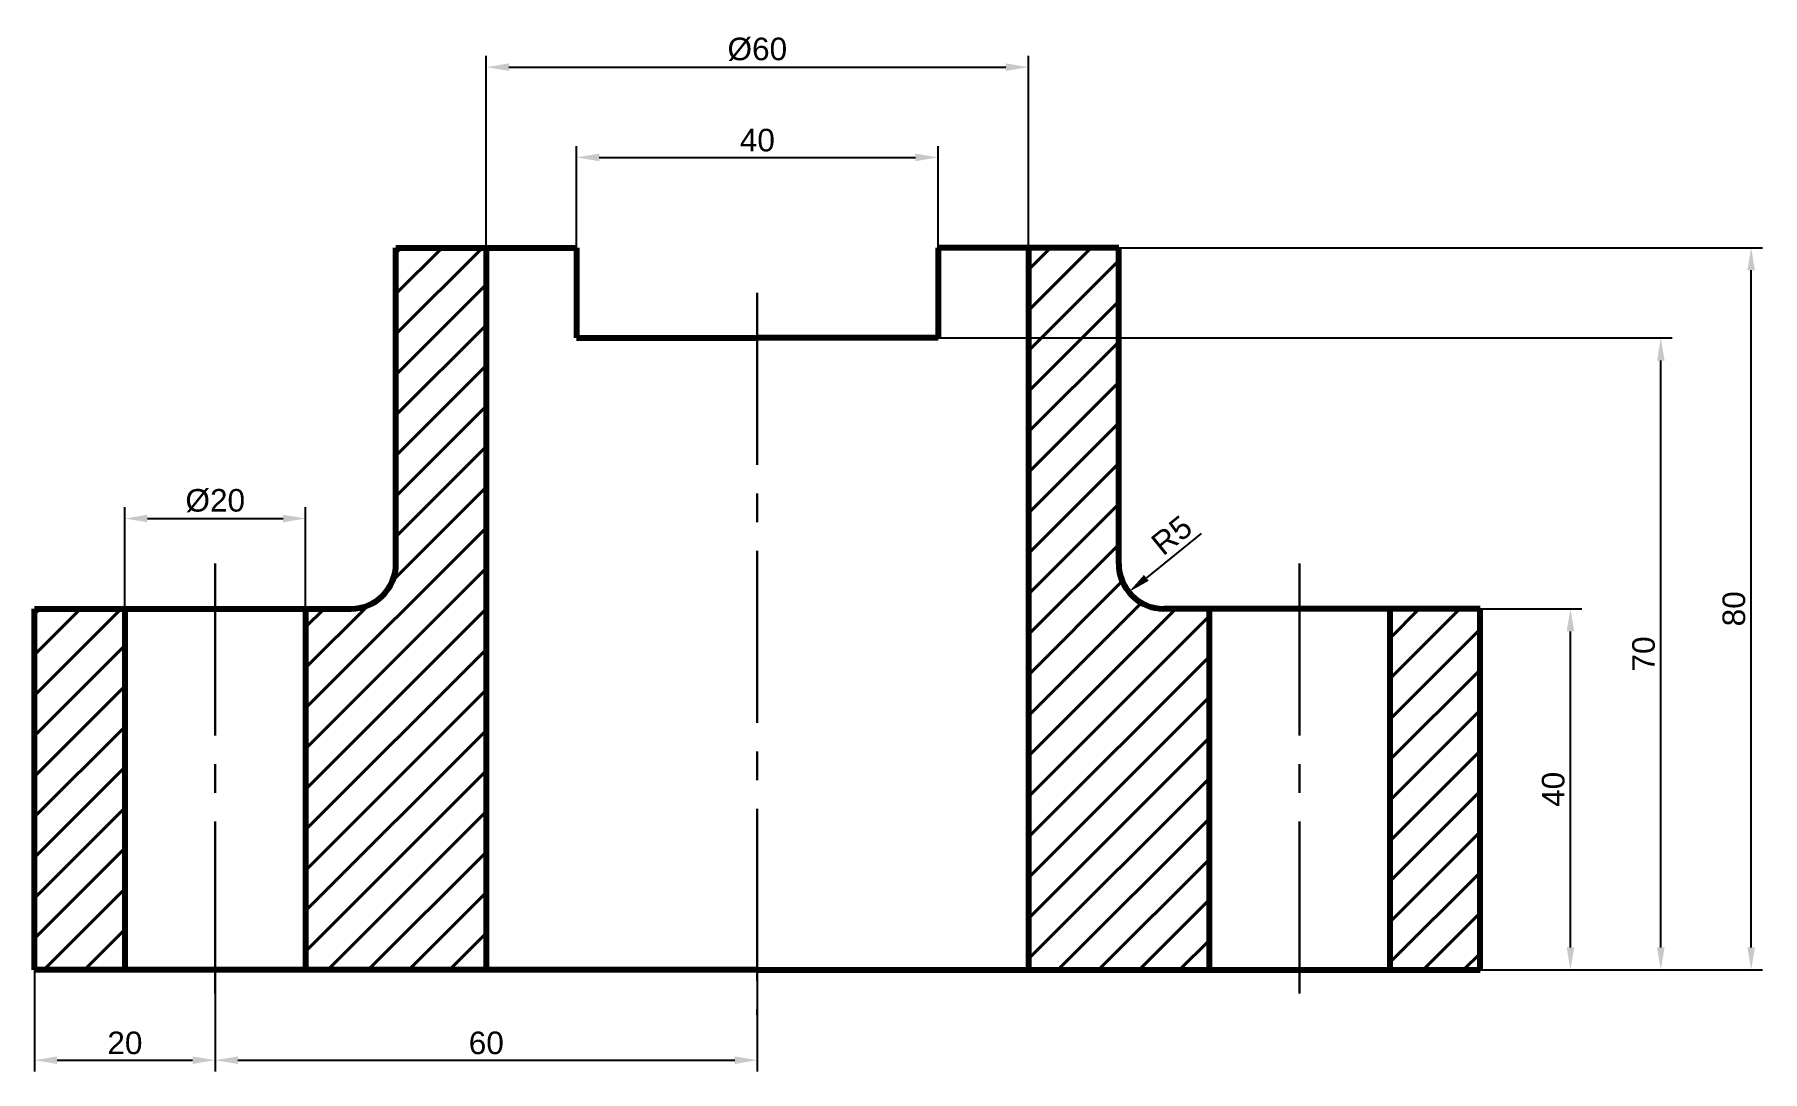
# Model space of a CAD drawing. Header units: millimetres. Extents: x 110 to 301, y 109 to 224.
import ezdxf

# ---------------------------------------------------------------- set-up
doc = ezdxf.new("R2010")
doc.units = ezdxf.units.MM
doc.linetypes.add('CENTER2', pattern=[28.575, 19.05, -3.175, 3.175, -3.175])
for name, color, linetype, lineweight in [('OSI', 1, 'CENTER2', 30), ('OSN', 7, 'Continuous', 80), ('SHTR', 92, 'Continuous', 40), ('SIZE', 7, 'Continuous', 25)]:
    doc.layers.add(name, color=color, linetype=linetype, lineweight=lineweight)
doc.styles.get("Standard").update_dxf_attribs({"font": 'arial.ttf'})
doc.dimstyles.new('Размер_1', dxfattribs={"dimtxt": 2.5, "dimasz": 2.5, "dimexe": 1.25, "dimexo": 0, "dimtad": 1, "dimtxsty": 'Standard', "dimcen": 2.5, "dimadec": 0, "dimazin": 0, "dimtfac": 1, "dimtmove": 0, "dimatfit": 3, "dimfxl": 1, "dimarcsym": 0})

# ---------------------------------------------------------------- blocks, each defined once
blk = doc.blocks.new('*D1')
at = {"layer": 'Defpoints', "color": 0, "transparency": 16777216}
for p in [(110, 120), (130, 120), (130, 110)]:
    blk.add_point(p, dxfattribs=at)
at = {"layer": 'SIZE', "color": 0, "lineweight": -2, "transparency": 16777216}
for p, q in [((110, 120), (110, 108.75)), ((130, 120), (130, 108.75)), ((112.5, 110), (127.5, 110))]:
    blk.add_line(p, q, dxfattribs=at)
at = {"layer": 'SIZE', "color": 0, "transparency": 16777216}
for points in [[(112.5, 110.42), (112.5, 109.58), (110, 110)], [(127.5, 110.42), (127.5, 109.58), (130, 110)]]:
    blk.add_solid(points, dxfattribs=at)
at = {"layer": 'SIZE', "color": 0, "transparency": 16777216, "insert": (120, 111.9), "char_height": 2.5, "attachment_point": 5}
blk.add_mtext('20', dxfattribs=at)
blk = doc.blocks.new('*D2')
at = {"layer": 'Defpoints', "color": 0, "transparency": 16777216}
for p in [(130, 120), (190, 120), (190, 110)]:
    blk.add_point(p, dxfattribs=at)
at = {"layer": 'SIZE', "color": 0, "lineweight": -2, "transparency": 16777216}
for p, q in [((130, 120), (130, 108.75)), ((190, 120), (190, 108.75)), ((132.5, 110), (187.5, 110))]:
    blk.add_line(p, q, dxfattribs=at)
at = {"layer": 'SIZE', "color": 0, "transparency": 16777216}
for points in [[(132.5, 110.42), (132.5, 109.58), (130, 110)], [(187.5, 110.42), (187.5, 109.58), (190, 110)]]:
    blk.add_solid(points, dxfattribs=at)
at = {"layer": 'SIZE', "color": 0, "transparency": 16777216, "insert": (160, 111.9), "char_height": 2.5, "attachment_point": 5}
blk.add_mtext('60', dxfattribs=at)
blk = doc.blocks.new('*D3')
at = {"layer": 'Defpoints', "color": 0, "transparency": 16777216}
for p in [(270, 160), (280, 160), (270, 120)]:
    blk.add_point(p, dxfattribs=at)
at = {"layer": 'SIZE', "color": 0, "lineweight": -2, "transparency": 16777216}
for p, q in [((270, 160), (281.25, 160)), ((280, 122.5), (280, 157.5)), ((270, 120), (281.25, 120))]:
    blk.add_line(p, q, dxfattribs=at)
at = {"layer": 'SIZE', "color": 0, "transparency": 16777216}
for points in [[(279.58, 157.5), (280.42, 157.5), (280, 160)], [(279.58, 122.5), (280.42, 122.5), (280, 120)]]:
    blk.add_solid(points, dxfattribs=at)
at = {"layer": 'SIZE', "color": 0, "transparency": 16777216, "insert": (278.1, 140), "char_height": 2.5, "attachment_point": 5, "rotation": 90}
blk.add_mtext('40', dxfattribs=at)
blk = doc.blocks.new('*D4')
at = {"layer": 'Defpoints', "color": 0, "transparency": 16777216}
for p in [(210, 190), (290, 190), (270, 120)]:
    blk.add_point(p, dxfattribs=at)
at = {"layer": 'SIZE', "color": 0, "lineweight": -2, "transparency": 16777216}
for p, q in [((210, 190), (291.25, 190)), ((290, 122.5), (290, 187.5)), ((270, 120), (291.25, 120))]:
    blk.add_line(p, q, dxfattribs=at)
at = {"layer": 'SIZE', "color": 0, "transparency": 16777216}
for points in [[(289.58, 187.5), (290.42, 187.5), (290, 190)], [(289.58, 122.5), (290.42, 122.5), (290, 120)]]:
    blk.add_solid(points, dxfattribs=at)
at = {"layer": 'SIZE', "color": 0, "transparency": 16777216, "insert": (286.02, 155), "char_height": 2.5, "attachment_point": 5, "rotation": 90}
blk.add_mtext('\\P70', dxfattribs=at)
blk = doc.blocks.new('*D5')
at = {"layer": 'Defpoints', "color": 0, "transparency": 16777216}
for p in [(230, 200), (300, 200), (270, 120)]:
    blk.add_point(p, dxfattribs=at)
at = {"layer": 'SIZE', "color": 0, "lineweight": -2, "transparency": 16777216}
for p, q in [((230, 200), (301.25, 200)), ((300, 122.5), (300, 197.5)), ((270, 120), (301.25, 120))]:
    blk.add_line(p, q, dxfattribs=at)
at = {"layer": 'SIZE', "color": 0, "transparency": 16777216}
for points in [[(299.58, 197.5), (300.42, 197.5), (300, 200)], [(299.58, 122.5), (300.42, 122.5), (300, 120)]]:
    blk.add_solid(points, dxfattribs=at)
at = {"layer": 'SIZE', "color": 0, "transparency": 16777216, "insert": (298.1, 160), "char_height": 2.5, "attachment_point": 5, "rotation": 90}
blk.add_mtext('80', dxfattribs=at)
blk = doc.blocks.new('*D6')
at = {"layer": 'Defpoints', "color": 0, "transparency": 16777216}
for p in [(210, 210), (170, 190), (210, 190)]:
    blk.add_point(p, dxfattribs=at)
at = {"layer": 'SIZE', "color": 0, "lineweight": -2, "transparency": 16777216}
for p, q in [((170, 190), (170, 211.25)), ((210, 190), (210, 211.25)), ((172.5, 210), (207.5, 210))]:
    blk.add_line(p, q, dxfattribs=at)
at = {"layer": 'SIZE', "color": 0, "transparency": 16777216}
for points in [[(172.5, 210.42), (172.5, 209.58), (170, 210)], [(207.5, 210.42), (207.5, 209.58), (210, 210)]]:
    blk.add_solid(points, dxfattribs=at)
at = {"layer": 'SIZE', "color": 0, "transparency": 16777216, "insert": (190, 211.9), "char_height": 2.5, "attachment_point": 5}
blk.add_mtext('40', dxfattribs=at)
blk = doc.blocks.new('*D7')
at = {"layer": 'Defpoints', "color": 0, "transparency": 16777216}
for p in [(235, 165), (231.11, 161.86)]:
    blk.add_point(p, dxfattribs=at)
at = {"layer": 'SIZE', "color": 0, "lineweight": -2, "transparency": 16777216}
blk.add_line((239.12, 168.33), (233.06, 163.43), dxfattribs=at)
at = {"layer": 'SIZE', "color": 0, "transparency": 16777216}
blk.add_solid([(232.79, 163.75), (233.32, 163.1), (231.11, 161.86)], dxfattribs=at)
at = {"layer": 'SIZE', "color": 0, "transparency": 16777216, "insert": (235.87, 168.14), "char_height": 2.5, "attachment_point": 5, "rotation": 38.9425}
blk.add_mtext('R5', dxfattribs=at)
blk = doc.blocks.new('*D10')
at = {"layer": 'Defpoints', "color": 0, "transparency": 16777216}
for p in [(220, 220), (160, 200), (220, 200)]:
    blk.add_point(p, dxfattribs=at)
at = {"layer": 'SIZE', "color": 0, "lineweight": -2, "transparency": 16777216}
for p, q in [((160, 200), (160, 221.25)), ((162.5, 220), (217.5, 220)), ((220, 200), (220, 221.25))]:
    blk.add_line(p, q, dxfattribs=at)
at = {"layer": 'SIZE', "color": 0, "transparency": 16777216}
for points in [[(162.5, 220.42), (162.5, 219.58), (160, 220)], [(217.5, 220.42), (217.5, 219.58), (220, 220)]]:
    blk.add_solid(points, dxfattribs=at)
at = {"layer": 'SIZE', "color": 0, "transparency": 16777216, "insert": (190, 221.97), "char_height": 2.5, "attachment_point": 5}
blk.add_mtext('%%c60', dxfattribs=at)
blk = doc.blocks.new('*D11')
at = {"layer": 'Defpoints', "color": 0, "transparency": 16777216}
for p in [(140, 170), (120, 160), (140, 160)]:
    blk.add_point(p, dxfattribs=at)
at = {"layer": 'SIZE', "color": 0, "lineweight": -2, "transparency": 16777216}
for p, q in [((120, 160), (120, 171.25)), ((140, 160), (140, 171.25)), ((122.5, 170), (137.5, 170))]:
    blk.add_line(p, q, dxfattribs=at)
at = {"layer": 'SIZE', "color": 0, "transparency": 16777216}
for points in [[(122.5, 170.42), (122.5, 169.58), (120, 170)], [(137.5, 170.42), (137.5, 169.58), (140, 170)]]:
    blk.add_solid(points, dxfattribs=at)
at = {"layer": 'SIZE', "color": 0, "transparency": 16777216, "insert": (130, 171.97), "char_height": 2.5, "attachment_point": 5}
blk.add_mtext('%%c20', dxfattribs=at)

msp = doc.modelspace()

# ---------------------------------------------------------------- hatches: boundary and pattern name
at = {"layer": 'SHTR'}
h = msp.add_hatch(dxfattribs=at)
h.set_pattern_fill('ANSI31', color=256)
h.paths.add_polyline_path([(120, 160), (110, 160), (110, 120), (120, 120)])
h.paths.add_polyline_path([(160, 200), (150, 200), (150, 165, -0.4142136), (145, 160), (140, 160), (140, 120), (160, 120)])
h.paths.add_polyline_path([(240, 160), (235, 160, -0.4142136), (230, 165), (230, 200), (220, 200), (220, 120), (240, 120)])
h.paths.add_polyline_path([(270, 160), (260, 160), (260, 120), (270, 120)])

# ---------------------------------------------------------------- linework, layer by layer
at = {"layer": 'OSI'}
for p, q in [((190, 195), (190, 115)), ((130, 165), (130, 115)), ((250, 165), (250, 115))]:
    msp.add_line(p, q, dxfattribs=at)
at = {"layer": 'OSN'}
for p, q in [((150, 165), (150, 200)), ((150, 200), (170, 200)), ((160, 200), (160, 120)), ((170, 200), (170, 190)), ((230, 200), (210, 200)), ((210, 200), (210, 190)), ((220, 200), (220, 120)), ((230, 165), (230, 200)), ((170, 190), (190, 190)), ((210, 190), (190, 190)), ((110, 120), (110, 160)), ((110, 160), (145, 160)), ((120, 160), (120, 120)), ((140, 160), (140, 120)), ((270, 160), (235, 160)), ((240, 160), (240, 120)), ((260, 160), (260, 120)), ((270, 120), (270, 160)), ((190, 120), (110, 120)), ((190, 120), (270, 120))]:
    msp.add_line(p, q, dxfattribs=at)
for centre, start, end in [((145, 165), 270, 0), ((235, 165), 180, 270)]:
    msp.add_arc(centre, 5, start, end, dxfattribs=at)
at = {"layer": 'SIZE'}
msp.add_circle((190, 200), 0, dxfattribs=at)
msp.add_circle((190, 200), 0, dxfattribs=at)

# ---------------------------------------------------------------- dimensions: what is measured, and where the dimension line sits
for base, p1, p2, text, picture, middle in [((220, 220), (160, 200), (220, 200), '%%c60', '*D10', (190, 221.971)), ((140, 170), (120, 160), (140, 160), '%%c20', '*D11', (130, 171.971))]:
    dim = msp.add_linear_dim(base=base, p1=p1, p2=p2, text=text, dimstyle='Размер_1', dxfattribs=at)
    dim.commit()
    dim.dimension.update_dxf_attribs({"geometry": picture, "text_midpoint": middle})
for base, p1, p2, picture, middle in [((210, 210), (170, 190), (210, 190), '*D6', (190, 211.901)), ((130, 110), (110, 120), (130, 120), '*D1', (120, 111.901)), ((190, 110), (130, 120), (190, 120), '*D2', (160, 111.901))]:
    dim = msp.add_linear_dim(base=base, p1=p1, p2=p2, dimstyle='Размер_1', dxfattribs=at)
    dim.commit()
    dim.dimension.update_dxf_attribs({"geometry": picture, "text_midpoint": middle})
for base, p2, picture, middle in [((300, 200), (230, 200), '*D5', (298.099, 160)), ((280, 160), (270, 160), '*D3', (278.099, 140))]:
    dim = msp.add_linear_dim(base=base, p1=(270, 120), p2=p2, angle=90, dimstyle='Размер_1', dxfattribs=at)
    dim.commit()
    dim.dimension.update_dxf_attribs({"geometry": picture, "text_midpoint": middle})
dim = msp.add_linear_dim(base=(290, 190), p1=(270, 120), p2=(210, 190), angle=90, text='\\P<>', dimstyle='Размер_1', dxfattribs=at)
dim.commit()
dim.dimension.update_dxf_attribs({"geometry": '*D4', "text_midpoint": (290, 155), "dimtype": 160})
dim = msp.add_radius_dim(center=(235, 165), mpoint=(231.111, 161.857), dimstyle='Размер_1', dxfattribs=at)
dim.commit()
dim.dimension.update_dxf_attribs({"geometry": '*D7', "text_midpoint": (237.061, 166.666), "dimtype": 164})

doc.saveas('drawing.dxf')
